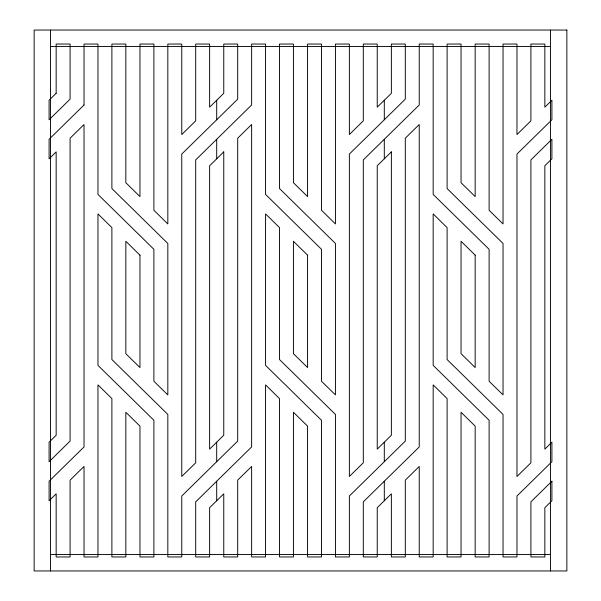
<?xml version="1.0" encoding="UTF-8"?>
<svg xmlns="http://www.w3.org/2000/svg" width="601" height="601" viewBox="0 0 601 601"><rect width="100%" height="100%" fill="white"/><g stroke="black" fill="none" stroke-linecap="round" stroke-linejoin="round"><path stroke-width="0.9" d="M50.537 46.442L550.463 46.442M50.537 554.558L550.463 554.558M550.463 30.05L550.463 570.95M384.302 100.239L384.302 119.764M384.302 139.289L384.302 158.814M384.302 442.186L384.302 461.711M384.302 481.236L384.302 500.761M216.698 100.239L216.698 119.764M216.698 139.289L216.698 158.814M216.698 442.186L216.698 461.711M216.698 481.236L216.698 500.761M50.537 30.05L50.537 570.95M56.156 93.305L49.094 100.239L49.094 119.764L70.092 99.15L70.092 44.038L56.156 44.038L56.156 93.305M84.027 104.995L49.094 139.289L49.094 158.814L56.156 151.88L56.156 435.252L49.094 442.186L49.094 461.711L70.092 441.096L70.092 138.2L84.027 124.52L84.027 446.941L49.094 481.236L49.094 500.761L56.156 493.819L56.156 556.962L70.092 556.962L70.092 480.146L84.027 466.466L84.027 556.962L97.963 556.962L97.963 384.895L111.891 398.576L111.891 556.962L125.827 556.962L125.827 412.256L139.958 426.124L139.958 556.962L153.894 556.962L153.894 420.279L97.963 365.37L97.963 213.918L111.891 227.599L111.891 359.526L167.829 414.435L167.829 556.962L181.765 556.962L181.765 496.005L237.695 441.096L237.695 138.2L251.631 124.52L251.631 446.941L195.701 501.85L195.701 556.962L209.629 556.962L209.629 507.695L223.76 493.819L223.76 556.962L237.695 556.962L237.695 480.146L251.631 466.466L251.631 556.962L265.567 556.962L265.567 384.895L279.503 398.576L279.503 556.962L293.431 556.962L293.431 412.256L307.569 426.124L307.569 556.962L321.497 556.962L321.497 420.279L265.567 365.37L265.567 213.918L279.503 227.599L279.503 359.526L335.433 414.435L335.433 556.962L349.369 556.962L349.369 496.005L405.299 441.096L405.299 138.2L419.235 124.52L419.235 446.941L363.305 501.85L363.305 556.962L377.24 556.962L377.24 507.695L391.371 493.819L391.371 556.962L405.299 556.962L405.299 480.146L419.235 466.466L419.235 556.962L433.171 556.962L433.171 384.895L447.106 398.576L447.106 556.962L461.042 556.962L461.042 412.256L475.173 426.124L475.173 556.962L489.109 556.962L489.109 420.279L433.171 365.37L433.171 213.918L447.106 227.599L447.106 359.526L503.037 414.435L503.037 556.962L516.973 556.962L516.973 496.005L551.906 461.711L551.906 442.186L544.844 449.12L544.844 165.748L551.906 158.814L551.906 139.289L530.908 159.904L530.908 462.8L516.973 476.48L516.973 154.059L551.906 119.764L551.906 100.239L544.844 107.181L544.844 44.038L530.908 44.038L530.908 120.854L516.973 134.534L516.973 44.038L503.037 44.038L503.037 223.94L489.109 210.26L489.109 44.038L475.173 44.038L475.173 196.58L461.042 182.704L461.042 44.038L447.106 44.038L447.106 188.549L503.037 243.465L503.037 394.91L489.109 381.229L489.109 249.31L433.171 194.401L433.171 44.038L419.235 44.038L419.235 104.995L363.305 159.904L363.305 462.8L349.369 476.48L349.369 154.059L405.299 99.15L405.299 44.038L391.371 44.038L391.371 93.305L377.24 107.181L377.24 44.038L363.305 44.038L363.305 120.854L349.369 134.534L349.369 44.038L335.433 44.038L335.433 223.94L321.497 210.26L321.497 44.038L307.569 44.038L307.569 196.58L293.431 182.704L293.431 44.038L279.503 44.038L279.503 188.549L335.433 243.465L335.433 394.91L321.497 381.229L321.497 249.31L265.567 194.401L265.567 44.038L251.631 44.038L251.631 104.995L195.701 159.904L195.701 462.8L181.765 476.48L181.765 154.059L237.695 99.15L237.695 44.038L223.76 44.038L223.76 93.305L209.629 107.181L209.629 44.038L195.701 44.038L195.701 120.854L181.765 134.534L181.765 44.038L167.829 44.038L167.829 223.94L153.894 210.26L153.894 44.038L139.958 44.038L139.958 196.58L125.827 182.704L125.827 44.038L111.891 44.038L111.891 188.549L167.829 243.465L167.829 394.91L153.894 381.229L153.894 249.31L97.963 194.401L97.963 44.038L84.027 44.038L84.027 104.995M223.76 151.88L209.629 165.748L209.629 449.12L223.76 435.252L223.76 151.88M391.371 151.88L377.24 165.748L377.24 449.12L391.371 435.252L391.371 151.88M551.906 481.236L530.908 501.85L530.908 556.962L544.844 556.962L544.844 507.695L551.906 500.761L551.906 481.236M566.856 30.05L34.144 30.05L34.144 570.95L566.856 570.95L566.856 30.05M475.173 255.155L461.042 241.279L461.042 353.681L475.173 367.557L475.173 255.155M307.569 255.155L293.431 241.279L293.431 353.681L307.569 367.557L307.569 255.155M139.958 255.155L125.827 241.279L125.827 353.681L139.958 367.557L139.958 255.155"/></g></svg>
